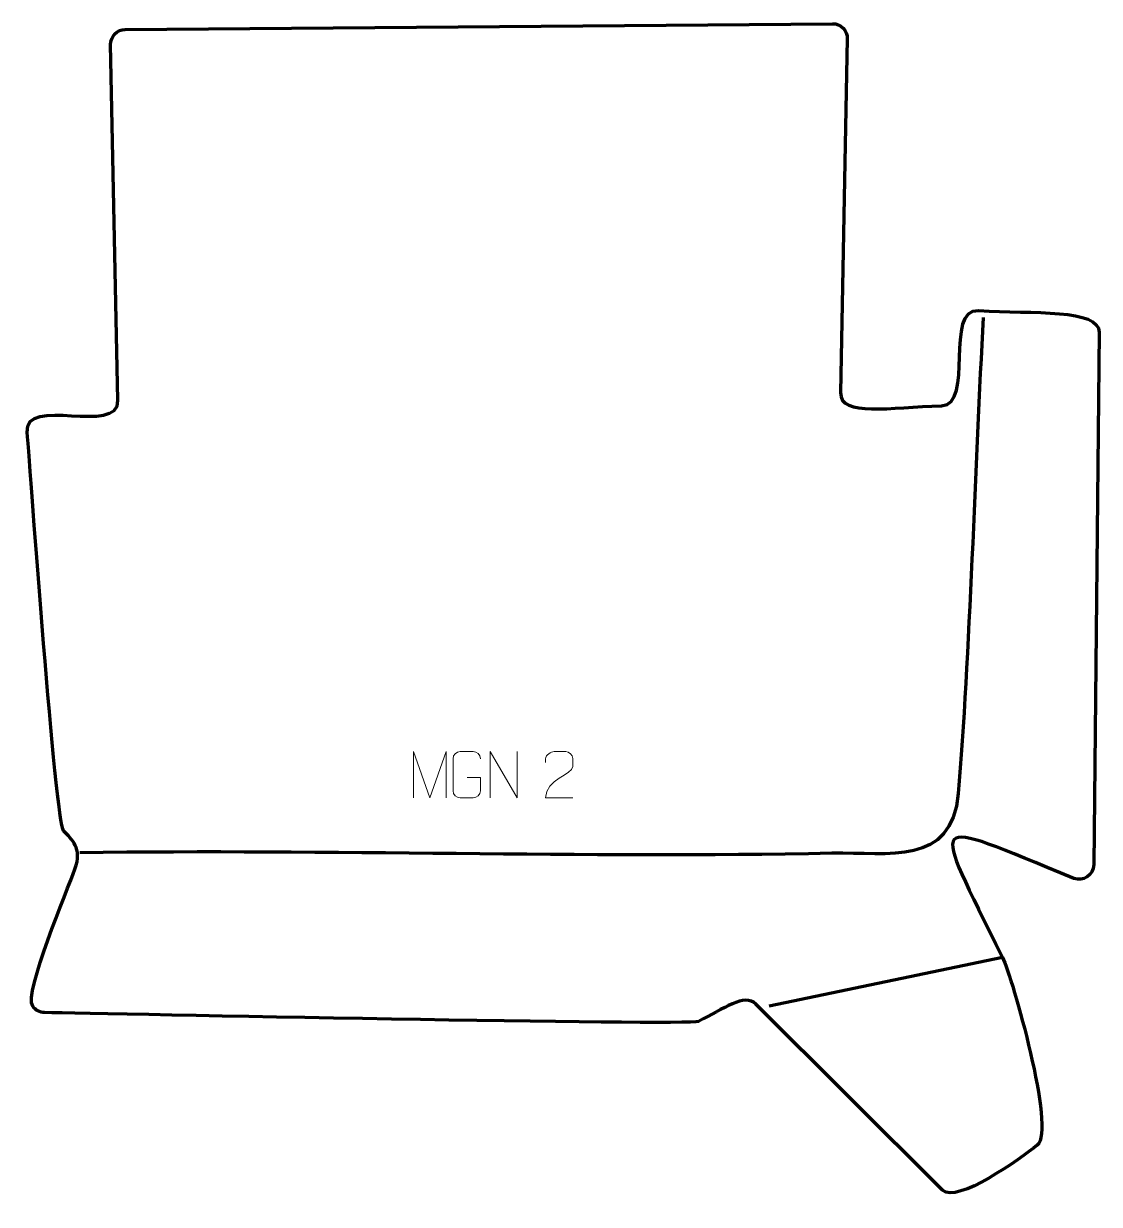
# Model space of a CAD drawing. Header units: millimetres. Extents: x -292 to 290, y -321 to 317.
import ezdxf

# ---------------------------------------------------------------- set-up
doc = ezdxf.new("R2010")
doc.units = ezdxf.units.MM
doc.header["$MEASUREMENT"] = 0
for name, color, linetype in [('layer 1', 7, 'Continuous'), ('layer 2', 7, 'Continuous'), ('layer 3', 7, 'Continuous')]:
    doc.layers.add(name, color=color, linetype=linetype)

msp = doc.modelspace()

# ---------------------------------------------------------------- linework, layer by layer
at = {"layer": 'layer 1', "color": 250, "lineweight": 9}
for points, knots in [([(-80.9348, -101.3935), (-80.9348, -101.3935), (-80.9348, -76.4356), (-80.9348, -76.4356), (-80.9348, -76.4356), (-80.9348, -76.4356), (-72.0097, -101.3935), (-72.0097, -101.3935), (-72.0097, -101.3935), (-72.0097, -101.3935), (-63.2498, -76.4361), (-63.2498, -76.4361), (-63.2498, -76.4361), (-63.2498, -76.4361), (-63.2498, -101.3935), (-63.2498, -101.3935)], [0, 0, 0, 0, 0.2, 0.2, 0.2, 0.2, 0.4, 0.4, 0.4, 0.4, 0.6, 0.6, 0.6, 0.6, 1, 1, 1, 1]), ([(-51.8374, -90.4056), (-51.8374, -90.4056), (-44.6693, -90.4056), (-44.6693, -90.4056), (-44.6693, -90.4056), (-44.6693, -90.4056), (-44.6693, -97.5737), (-44.6693, -97.5737), (-44.6693, -97.5737), (-44.809, -99.8971), (-46.4862, -101.3767), (-48.634, -101.3875), (-48.634, -101.3875), (-50.9658, -101.3871), (-53.2978, -101.3871), (-55.6293, -101.3875), (-55.6293, -101.3875), (-57.5542, -101.4929), (-59.5264, -99.6084), (-59.5152, -97.5911), (-59.5152, -97.5911), (-59.5148, -91.821), (-59.5148, -86.0513), (-59.5152, -80.282), (-59.5152, -80.282), (-59.511, -78.1439), (-57.7642, -76.4247), (-55.6119, -76.4381), (-55.6119, -76.4381), (-53.2862, -76.4381), (-50.9601, -76.4381), (-48.634, -76.4381), (-48.634, -76.4381), (-46.6873, -76.4027), (-44.6959, -77.8942), (-44.6693, -80.3319)], [0, 0, 0, 0, 0.1, 0.1, 0.1, 0.1, 0.2, 0.2, 0.2, 0.2, 0.3, 0.3, 0.3, 0.3, 0.4, 0.4, 0.4, 0.4, 0.5, 0.5, 0.5, 0.5, 0.6, 0.6, 0.6, 0.6, 0.7, 0.7, 0.7, 0.7, 0.8, 0.8, 0.8, 0.8, 1, 1, 1, 1]), ([(-39.4404, -101.3899), (-39.4404, -101.3899), (-39.4404, -76.4364), (-39.4404, -76.4364), (-39.4404, -76.4364), (-39.4404, -76.4364), (-24.7856, -101.3899), (-24.7856, -101.3899), (-24.7856, -101.3899), (-24.7856, -101.3899), (-24.7856, -76.4364), (-24.7856, -76.4364)], [0, 0, 0, 0, 0.25, 0.25, 0.25, 0.25, 0.5, 0.5, 0.5, 0.5, 1, 1, 1, 1]), ([(5.2585, -101.4003), (0.3441, -101.4), (-4.5703, -101.4), (-9.4844, -101.4003), (-9.4844, -101.4003), (-9.4844, -91.468), (5.1666, -88.8268), (5.2585, -84.5165), (5.2585, -84.5165), (5.2582, -83.0924), (5.2582, -81.6687), (5.2585, -80.2454), (5.2585, -80.2454), (5.2416, -78.1683), (3.1188, -76.4435), (1.4478, -76.4262), (1.4478, -76.4262), (-0.6254, -76.4266), (-2.6983, -76.4266), (-4.7707, -76.4262), (-4.7707, -76.4262), (-6.5928, -76.4097), (-9.4175, -78.2018), (-9.4844, -80.2954), (-9.4844, -80.2954), (-9.4844, -80.2954), (-9.4844, -82.3502), (-9.4844, -82.3502)], [0, 0, 0, 0, 0.125, 0.125, 0.125, 0.125, 0.25, 0.25, 0.25, 0.25, 0.375, 0.375, 0.375, 0.375, 0.5, 0.5, 0.5, 0.5, 0.625, 0.625, 0.625, 0.625, 0.75, 0.75, 0.75, 0.75, 1, 1, 1, 1])]:
    msp.add_open_spline(points, degree=3, knots=knots, dxfattribs=at)
at = {"layer": 'layer 2', "color": 22, "lineweight": 158}
msp.add_open_spline([(145.5515, 316.859), (145.5515, 316.859), (-236.6596, 313.7509), (-236.6596, 313.7509), (-236.6596, 313.7509), (-241.1431, 313.7145), (-244.6855, 310.0686), (-244.5929, 305.586), (-244.5929, 305.586), (-244.5929, 305.586), (-240.625, 113.47), (-240.625, 113.47), (-240.625, 113.47), (-240.2207, 93.8894), (-291.402, 116.4121), (-289.7068, 96.1873), (-289.7068, 96.1873), (-287.8236, 73.7211), (-274.3843, -114.303), (-270.0358, -119.1633), (-270.0358, -119.1633), (-265.4986, -124.2345), (-259.6944, -128.2615), (-263.8668, -139.9633), (-263.8668, -139.9633), (-267.7092, -150.7396), (-291.6292, -206.9433), (-286.7271, -214.0144), (-286.7271, -214.0144), (-285.2109, -216.2015), (-282.9406, -217.4132), (-280.2797, -217.4555), (-280.2797, -217.4555), (-246.5672, -217.992), (68.2476, -224.6381), (73.181, -222.1865), (73.181, -222.1865), (86.7682, -215.4345), (98.0504, -206.7448), (104.182, -212.8512), (104.182, -212.8512), (104.182, -212.8512), (205.0845, -313.3383), (205.0845, -313.3383), (205.0845, -313.3383), (212.8428, -321.0646), (247.1393, -296.3473), (256.3129, -289.0791), (256.3129, -289.0791), (266.4701, -281.0316), (242.6397, -198.1606), (237.5255, -187.7238), (237.5255, -187.7238), (198.4591, -108.0006), (194.1729, -111.6918), (276.1038, -144.9159), (276.1038, -144.9159), (280.9762, -146.8917), (286.7841, -143.182), (286.8418, -137.4801), (286.8418, -137.4801), (286.8418, -137.4801), (289.7524, 150.0694), (289.7524, 150.0694), (289.7524, 150.0694), (289.8837, 163.0465), (253.9328, 159.9959), (224.6714, 161.9194), (224.6714, 161.9194), (205.8565, 163.1562), (222.5359, 110.7675), (204.5399, 110.3747), (204.5399, 110.3747), (176.7352, 109.7679), (149.6964, 104.1597), (149.952, 117.5131), (149.952, 117.5131), (149.952, 117.5131), (153.615, 308.706), (153.615, 308.706), (153.615, 308.706), (153.7019, 313.2354), (150.0814, 316.8957), (145.5515, 316.859)], degree=3, knots=[0, 0, 0, 0, 0.04545455, 0.04545455, 0.04545455, 0.04545455, 0.09090909, 0.09090909, 0.09090909, 0.09090909, 0.13636364, 0.13636364, 0.13636364, 0.13636364, 0.18181818, 0.18181818, 0.18181818, 0.18181818, 0.22727273, 0.22727273, 0.22727273, 0.22727273, 0.27272727, 0.27272727, 0.27272727, 0.27272727, 0.31818182, 0.31818182, 0.31818182, 0.31818182, 0.36363636, 0.36363636, 0.36363636, 0.36363636, 0.40909091, 0.40909091, 0.40909091, 0.40909091, 0.45454545, 0.45454545, 0.45454545, 0.45454545, 0.5, 0.5, 0.5, 0.5, 0.54545455, 0.54545455, 0.54545455, 0.54545455, 0.59090909, 0.59090909, 0.59090909, 0.59090909, 0.63636364, 0.63636364, 0.63636364, 0.63636364, 0.68181818, 0.68181818, 0.68181818, 0.68181818, 0.72727273, 0.72727273, 0.72727273, 0.72727273, 0.77272727, 0.77272727, 0.77272727, 0.77272727, 0.81818182, 0.81818182, 0.81818182, 0.81818182, 0.86363636, 0.86363636, 0.86363636, 0.86363636, 0.90909091, 0.90909091, 0.90909091, 0.90909091, 1, 1, 1, 1], dxfattribs=at)
at = {"layer": 'layer 3', "color": 177, "lineweight": 158}
msp.add_open_spline([(227.0065, 158.0491), (223.0036, 81.4715), (219.5078, -27.3057), (213.6161, -99.0932), (213.6161, -99.0932), (209.7672, -138.8268), (176.2187, -130.7145), (145.2964, -131.3628), (145.2964, -131.3628), (10.9336, -134.1798), (-126.2785, -129.1383), (-261.2131, -131.1506)], degree=3, knots=[0, 0, 0, 0, 0.25, 0.25, 0.25, 0.25, 0.5, 0.5, 0.5, 0.5, 1, 1, 1, 1], dxfattribs=at)
msp.add_open_spline([(237.5255, -187.7238), (237.5255, -187.7238), (111.3339, -213.9781), (111.3339, -213.9781)], degree=3, dxfattribs=at)

doc.saveas('drawing.dxf')
